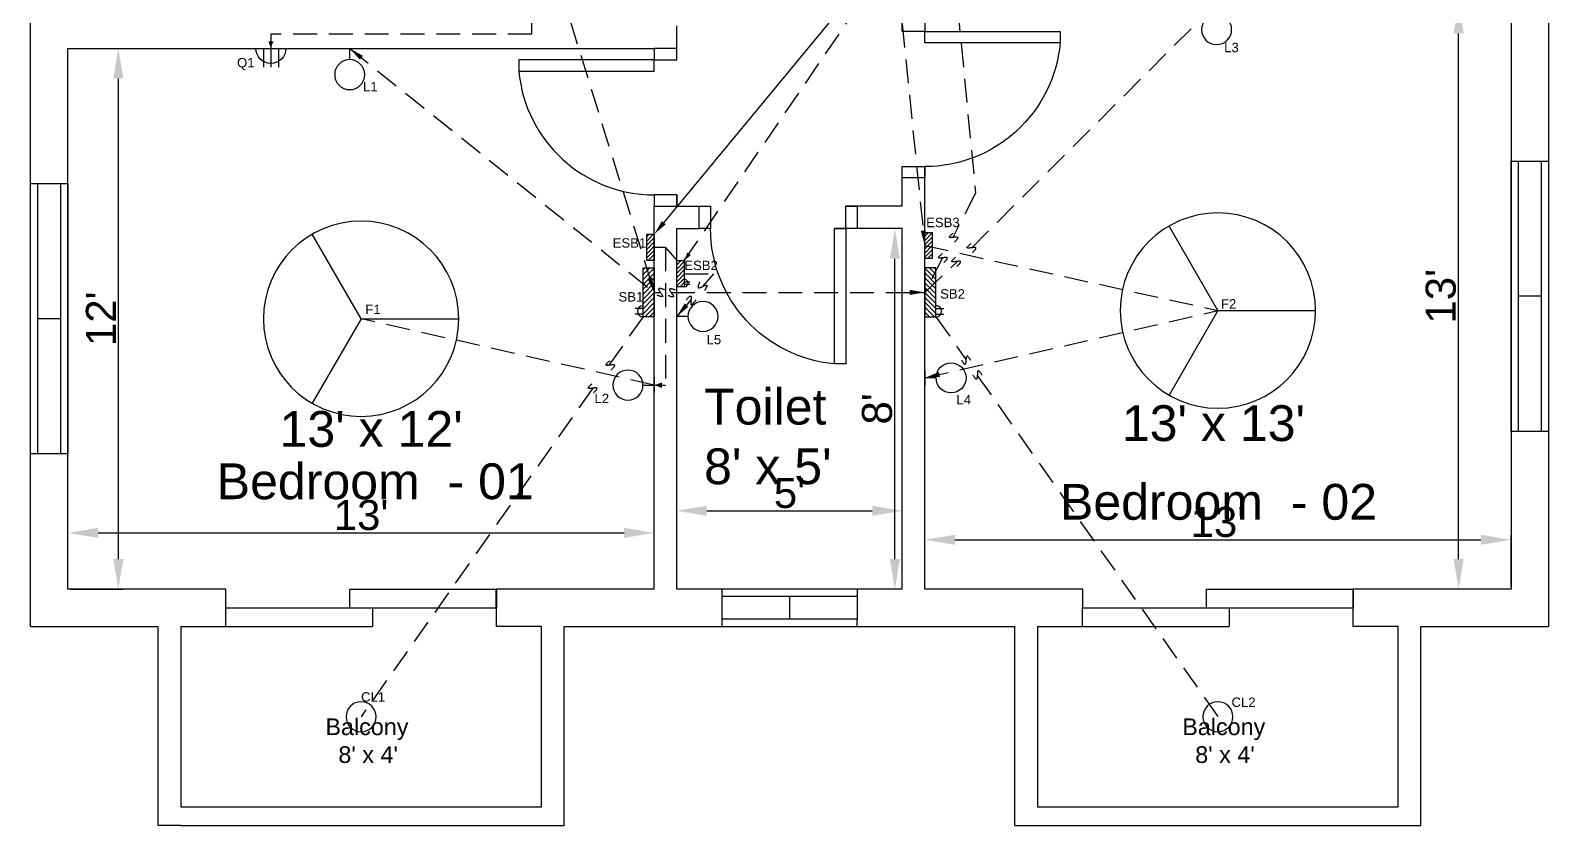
# Model space of a CAD drawing. Header units: inches. Extents: x 61297 to 163996, y 9483 to 32239.
# Drawn here: x 79193.1 to 79597.1, y 13730.1 to 13941.9 of the extents above; entities that cross this region are included whole.
import ezdxf
from ezdxf import colors
from ezdxf.entities.mleader import LeaderData, LeaderLine
from ezdxf.math import Vec2, Vec3

# ---------------------------------------------------------------- set-up
doc = ezdxf.new("R2010")
doc.units = ezdxf.units.IN
doc.linetypes.add('HIDDEN', pattern=[9.525, 6.35, -3.175])
for name, color, linetype in [('door', 80, 'Continuous'), ('Doors', 230, 'Continuous'), ('Emergency Conduitt', 10, 'HIDDEN'), ('Layer1', 7, 'Continuous'), ('Light Fans and Socketst', 170, 'Continuous'), ('Main Conduit', 50, 'HIDDEN'), ('Toiler Window', 30, 'Continuous'), ('Windows', 30, 'Continuous')]:
    doc.layers.add(name, color=color, linetype=linetype)
doc.styles.get("Standard").update_dxf_attribs({"font": 'arial.ttf'})
doc.dimstyles.new('ISO-25', dxfattribs={"dimtxt": 8, "dimasz": 8, "dimexe": 1.25, "dimexo": 0.625, "dimtad": 1, "dimlunit": 4, "dimtxsty": 'Standard', "dimcen": 2.5, "dimadec": 0, "dimazin": 0, "dimtfac": 1, "dimtmove": 0, "dimatfit": 3, "dimfxl": 1, "dimarcsym": 0})

# ---------------------------------------------------------------- blocks, each defined once
blk = doc.blocks.new('Door_Sing')
at = {"layer": 'Doors'}
for points in [[(-3, 6), (-3, 42), (-6, 42), (-6, 6), (-3, 6)], [(-38.98, 0), (-38.98, 6), (-41.98, 6), (-41.98, 0), (-38.98, 0)]]:
    blk.add_lwpolyline(points, dxfattribs=at)
blk.add_lwpolyline([(-3, 0), (0, 0), (0, 6), (-3, 6)], close=True, dxfattribs=at)
blk.add_arc((-2.84, 6), 36.14, 95.0198, 180, dxfattribs=at)
blk = doc.blocks.new('Window_Large')
at = {"layer": 'Windows'}
for p, q in [((72, 10), (0, 10)), ((0, 10), (0, 0)), ((72, 0), (72, 10)), ((72, 8), (0, 8)), ((36, 8), (36, 2)), ((0, 2), (72, 2)), ((0, 0), (72, 0))]:
    blk.add_line(p, q, dxfattribs=at)
blk = doc.blocks.new('*D767')
at = {"color": 0, "lineweight": -2, "transparency": 16777216}
for p, q in [((79203.68, 13937.11), (79217.71, 13937.11)), ((79216.46, 13801.11), (79216.46, 13929.11)), ((79203.68, 13793.11), (79217.71, 13793.11))]:
    blk.add_line(p, q, dxfattribs=at)
at = {"color": 0, "transparency": 16777216}
for points in [[(79215.13, 13929.11), (79217.79, 13929.11), (79216.46, 13937.11)], [(79215.13, 13801.11), (79217.79, 13801.11), (79216.46, 13793.11)]]:
    blk.add_solid(points, dxfattribs=at)
at = {"color": 0, "transparency": 16777216, "insert": (79211.82, 13865.11), "char_height": 8, "attachment_point": 5, "rotation": 90}
blk.add_mtext("12'", dxfattribs=at)
blk = doc.blocks.new('*D770')
at = {"color": 0, "lineweight": -2, "transparency": 16777216}
for p, q in [((79365.05, 13793.74), (79365.05, 13815.22)), ((79373.05, 13813.97), (79417.05, 13813.97)), ((79425.05, 13793.74), (79425.05, 13815.22))]:
    blk.add_line(p, q, dxfattribs=at)
at = {"color": 0, "transparency": 16777216}
for points in [[(79373.05, 13815.3), (79373.05, 13812.64), (79365.05, 13813.97)], [(79417.05, 13815.3), (79417.05, 13812.64), (79425.05, 13813.97)]]:
    blk.add_solid(points, dxfattribs=at)
at = {"color": 0, "transparency": 16777216, "insert": (79395.05, 13818.66), "char_height": 8, "attachment_point": 5}
blk.add_mtext("5'", dxfattribs=at)
blk = doc.blocks.new('Toilet Window')
for p, q in [((82016.8, 16081.38), (82016.8, 16117.38)), ((82016.8, 16117.38), (82026.8, 16117.38)), ((82018.8, 16081.38), (82018.8, 16117.38)), ((82024.8, 16081.38), (82024.8, 16117.38)), ((82026.8, 16081.38), (82026.8, 16117.38)), ((82018.8, 16099.38), (82024.8, 16099.38)), ((82016.8, 16081.38), (82018.8, 16081.38)), ((82018.8, 16081.38), (82024.8, 16081.38)), ((82026.8, 16081.38), (82024.8, 16081.38))]:
    blk.add_line(p, q)
blk = doc.blocks.new('*D771')
at = {"color": 0, "lineweight": -2, "transparency": 16777216}
for p, q in [((79424.43, 13889.11), (79421.84, 13889.11)), ((79423.09, 13801.11), (79423.09, 13881.11)), ((79424.43, 13793.11), (79421.84, 13793.11))]:
    blk.add_line(p, q, dxfattribs=at)
at = {"color": 0, "transparency": 16777216}
for points in [[(79421.76, 13881.11), (79424.42, 13881.11), (79423.09, 13889.11)], [(79421.76, 13801.11), (79424.42, 13801.11), (79423.09, 13793.11)]]:
    blk.add_solid(points, dxfattribs=at)
at = {"color": 0, "transparency": 16777216, "insert": (79418.38, 13841.11), "char_height": 8, "attachment_point": 5, "rotation": 90}
blk.add_mtext("8'", dxfattribs=at)
blk = doc.blocks.new('*D772')
at = {"color": 0, "lineweight": -2, "transparency": 16777216}
for p, q in [((79203.05, 13793.74), (79203.05, 13809.33)), ((79359.05, 13793.74), (79359.05, 13809.33)), ((79211.05, 13808.08), (79351.05, 13808.08))]:
    blk.add_line(p, q, dxfattribs=at)
at = {"color": 0, "transparency": 16777216}
for points in [[(79211.05, 13809.41), (79211.05, 13806.75), (79203.05, 13808.08)], [(79351.05, 13809.41), (79351.05, 13806.75), (79359.05, 13808.08)]]:
    blk.add_solid(points, dxfattribs=at)
at = {"color": 0, "transparency": 16777216, "insert": (79281.05, 13812.79), "char_height": 8, "attachment_point": 5}
blk.add_mtext("13'", dxfattribs=at)
blk = doc.blocks.new('*D773')
at = {"color": 0, "lineweight": -2, "transparency": 16777216}
for p, q in [((79431.05, 13793.74), (79431.05, 13807.5)), ((79439.05, 13806.25), (79579.05, 13806.25)), ((79587.05, 13793.74), (79587.05, 13807.5))]:
    blk.add_line(p, q, dxfattribs=at)
at = {"color": 0, "transparency": 16777216}
for points in [[(79439.05, 13807.58), (79439.05, 13804.91), (79431.05, 13806.25)], [(79579.05, 13807.58), (79579.05, 13804.91), (79587.05, 13806.25)]]:
    blk.add_solid(points, dxfattribs=at)
at = {"color": 0, "transparency": 16777216, "insert": (79509.05, 13810.96), "char_height": 8, "attachment_point": 5}
blk.add_mtext("13'", dxfattribs=at)
blk = doc.blocks.new('*D774')
at = {"color": 0, "lineweight": -2, "transparency": 16777216}
for p, q in [((79586.43, 13949.11), (79571.85, 13949.11)), ((79573.1, 13801.11), (79573.1, 13941.11)), ((79586.43, 13793.11), (79571.85, 13793.11))]:
    blk.add_line(p, q, dxfattribs=at)
at = {"color": 0, "transparency": 16777216}
for points in [[(79571.77, 13941.11), (79574.44, 13941.11), (79573.1, 13949.11)], [(79571.77, 13801.11), (79574.44, 13801.11), (79573.1, 13793.11)]]:
    blk.add_solid(points, dxfattribs=at)
at = {"color": 0, "transparency": 16777216, "insert": (79568.39, 13871.11), "char_height": 8, "attachment_point": 5, "rotation": 90}
blk.add_mtext("13'", dxfattribs=at)
blk = doc.blocks.new('Fan')
at = {"layer": 'Light Fans and Socketst'}
for q in [(-13, 22.52), (-13, -22.52), (26, 0)]:
    blk.add_line((0, 0), q, dxfattribs=at)
blk.add_circle((0, 0), 26, dxfattribs=at)
blk = doc.blocks.new('Light')
at = {"layer": 'Light Fans and Socketst'}
blk.add_line((0, 2), (0, -2), dxfattribs=at)
blk.add_lwpolyline([(2.99, 0), (1.49, 0), (0, 0)], dxfattribs=at)
blk.add_circle((6.99, 0), 4, dxfattribs=at)
blk = doc.blocks.new('ESB')
h = blk.add_hatch()
h.set_pattern_fill('ANSI31', color=256, scale=0.25)
h.set_pattern_definition([(45, (-3149.957, -1763.2019), (-0.561266, 0.561266), [])])
h.paths.add_polyline_path([(3.5, 2), (-3.5, 2), (-3.5, 0), (3.5, 0)])
blk.add_lwpolyline([(3.5, 0), (3.5, 2), (-3.5, 2), (-3.5, 0)], close=True)
blk = doc.blocks.new('Socket')
for p, q in [((-2, 0), (-2, 5)), ((0, 0), (0, 5)), ((2, 0), (2, 5)), ((-4, 0), (4, 0))]:
    blk.add_line(p, q)
blk.add_arc((0, 0), 4, 0, 180)
blk = doc.blocks.new('Light Ceiling')
at = {"layer": 'Light Fans and Socketst'}
blk.add_circle((0, 0), 4, dxfattribs=at)

msp = doc.modelspace()

# ---------------------------------------------------------------- hatches: boundary and pattern name
at = {"layer": 'Layer1'}
h = msp.add_hatch(dxfattribs=at)
h.set_pattern_fill('ANSI31', color=256, scale=0.29)
h.set_pattern_definition([(45, (73421.59915, 11141.7594), (-0.65106857, 0.65106857), [])])
h.paths.add_polyline_path([(79356.071, 13865.625), (79359.051, 13865.625), (79359.051, 13878.653), (79356.071, 13878.653)])
h = msp.add_hatch(dxfattribs=at)
h.set_pattern_fill('ANSI31', color=256, scale=0.29, angle=-90)
h.set_pattern_definition([(315, (77654.9552, 18062.3741), (0.65106857, 0.65106857), [])])
h.paths.add_polyline_path([(79434.031, 13878.653), (79431.051, 13878.653), (79431.051, 13865.625), (79434.031, 13865.625)])

# ---------------------------------------------------------------- linework, layer by layer
for p, q in [((79193.051, 13783.113), (79193.051, 14331.113)), ((79597.051, 14331.113), (79597.051, 13783.113)), ((79587.051, 13949.113), (79587.051, 13793.113)), ((79365.051, 13937.113), (79365.051, 13943.113)), ((79203.051, 13937.113), (79359.051, 13937.113)), ((79203.051, 13793.113), (79203.051, 13937.113)), ((79365.051, 13934.09), (79365.051, 13937.113)), ((79425.051, 13895.113), (79425.051, 13905.625)), ((79431.051, 13793.113), (79431.051, 13905.625)), ((79359.051, 13793.113), (79359.051, 13895.113)), ((79425.051, 13895.113), (79410.027, 13895.113)), ((79425.051, 13889.113), (79407.027, 13889.113)), ((79425.051, 13793.113), (79425.051, 13889.113)), ((79367.051, 13874.947), (79368.551, 13874.947)), ((79367.051, 13874.28), (79368.551, 13874.28)), ((79245.074, 13793.113), (79203.051, 13793.113)), ((79245.051, 13783.113), (79245.074, 13793.113)), ((79359.051, 13793.113), (79317.027, 13793.113)), ((79317.051, 13783.113), (79317.027, 13793.113)), ((79425.051, 13793.113), (79365.051, 13793.113)), ((79473.074, 13793.113), (79431.051, 13793.113)), ((79473.051, 13783.113), (79473.074, 13793.113)), ((79587.051, 13793.113), (79545.027, 13793.113)), ((79545.051, 13783.113), (79545.027, 13793.113)), ((79193.051, 13783.113), (79227.051, 13783.113)), ((79227.051, 13730.113), (79227.051, 13783.113)), ((79233.051, 13783.113), (79233.051, 13735.113)), ((79233.051, 13783.113), (79245.051, 13783.113)), ((79329.051, 13783.113), (79317.051, 13783.113)), ((79329.051, 13735.113), (79329.051, 13783.113)), ((79335.051, 13783.113), (79455.051, 13783.113)), ((79335.051, 13730.113), (79335.051, 13783.113)), ((79455.051, 13730.113), (79455.051, 13783.113)), ((79461.051, 13783.113), (79461.051, 13735.113)), ((79461.051, 13783.113), (79473.051, 13783.113)), ((79557.051, 13783.113), (79545.051, 13783.113)), ((79557.051, 13735.113), (79557.051, 13783.113)), ((79563.051, 13783.113), (79597.051, 13783.113)), ((79563.051, 13730.113), (79563.051, 13783.113)), ((79233.051, 13735.113), (79329.051, 13735.113)), ((79461.051, 13735.113), (79557.051, 13735.113)), ((79233.051, 13730.113), (79227.051, 13730.113)), ((79233.051, 13730.113), (79329.051, 13730.113)), ((79329.051, 13730.113), (79335.051, 13730.113)), ((79455.051, 13730.113), (79563.051, 13730.113))]:
    msp.add_line(p, q)
for points in [[(79365.051, 13898.113), (79365.051, 13895.113), (79368.051, 13895.113), (79371.051, 13895.113)], [(79365.051, 13793.113), (79365.051, 13889.113), (79371.051, 13889.113)]]:
    msp.add_lwpolyline(points)
msp.add_arc((79367.051, 13874.613), 1, 270, 90)
at = {"layer": 'door'}
for p, q in [((79278.051, 13793.113), (79317.051, 13793.113)), ((79278.051, 13788.113), (79278.051, 13793.113)), ((79317.051, 13793.113), (79317.051, 13788.113)), ((79506.051, 13793.113), (79545.051, 13793.113)), ((79506.051, 13788.113), (79506.051, 13793.113)), ((79545.051, 13793.113), (79545.051, 13788.113)), ((79245.051, 13788.113), (79284.051, 13788.113)), ((79245.051, 13783.113), (79245.051, 13788.113)), ((79278.051, 13788.113), (79317.051, 13788.113)), ((79284.051, 13788.113), (79284.051, 13783.113)), ((79473.051, 13788.113), (79512.051, 13788.113)), ((79473.051, 13783.113), (79473.051, 13788.113)), ((79506.051, 13788.113), (79545.051, 13788.113)), ((79512.051, 13788.113), (79512.051, 13783.113)), ((79245.051, 13783.113), (79284.051, 13783.113)), ((79473.051, 13783.113), (79512.051, 13783.113))]:
    msp.add_line(p, q, dxfattribs=at)
at = {"layer": 'Emergency Conduitt'}
for p, q in [((79367.051, 13880.613), (79423.051, 13962.613)), ((79423.051, 13962.613), (79431.051, 13884.625)), ((79362.027, 13884.113), (79359.051, 13884.113)), ((79362.027, 13884.113), (79362.027, 13847.45)), ((79362.027, 13884.113), (79365.051, 13880.613)), ((79431.051, 13884.625), (79509.051, 13867.291)), ((79367.051, 13877.113), (79374.861, 13877.113)), ((79374.861, 13877.113), (79371.906, 13873.682)), ((79368.832, 13870.114), (79365.051, 13865.723)), ((79431.051, 13849.369), (79509.051, 13867.291)), ((79359.051, 13847.45), (79281.051, 13865.113)), ((79359.051, 13847.45), (79362.027, 13847.45))]:
    msp.add_line(p, q, dxfattribs=at)
for points in [[(79443.677, 13882.717), (79444.607, 13884.012), (79442.342, 13884.012), (79443.313, 13885.145)], [(79371.138, 13874.939), (79370.836, 13873.382), (79373.048, 13874.069), (79372.461, 13872.646)], [(79367.519, 13870.051), (79368.809, 13871.122), (79368.809, 13868.896), (79370.183, 13870.135)]]:
    msp.add_spline(points, degree=3, dxfattribs=at)
for points in [[(79429.979, 13888.536), (79431.051, 13884.625), (79431.306, 13888.672)], [(79368.804, 13882.065), (79367.051, 13880.613), (79367.856, 13882.763)], [(79367.156, 13869.189), (79365.051, 13865.723), (79368.166, 13868.319)], [(79434.8, 13850.915), (79431.051, 13849.369), (79435.098, 13849.615)], [(79361.107, 13848.117), (79359.051, 13847.45), (79361.107, 13846.679)]]:
    msp.add_solid(points, dxfattribs=at)
at = {"layer": 'Layer1'}
for p, q in [((79356.071, 13867.875), (79353.955, 13867.875)), ((79356.071, 13866.375), (79353.955, 13866.375)), ((79434.031, 13867.875), (79436.146, 13867.875)), ((79434.031, 13866.375), (79436.146, 13866.375))]:
    msp.add_line(p, q, dxfattribs=at)
for points in [[(79356.071, 13865.625), (79356.071, 13878.653), (79359.051, 13878.653), (79359.051, 13865.625)], [(79434.031, 13865.625), (79434.031, 13878.653), (79431.051, 13878.653), (79431.051, 13865.625)]]:
    msp.add_lwpolyline(points, close=True, dxfattribs=at)
for centre, start, end in [((79356.071, 13867.125), 90, 270), ((79434.031, 13867.125), 270, 90)]:
    msp.add_arc(centre, 1.5, start, end, dxfattribs=at)
at = {"layer": 'Main Conduit'}
for p, q in [((79331.051, 13962.613), (79359.051, 13872.139)), ((79326.478, 13940.916), (79326.478, 13956.498)), ((79439.807, 13947.953), (79444.548, 13898.594)), ((79443.535, 13884.027), (79508.706, 13949.113)), ((79326.478, 13940.916), (79257.051, 13940.916)), ((79257.051, 13940.916), (79257.051, 13937.113)), ((79278.023, 13937.113), (79359.051, 13872.139)), ((79444.548, 13898.594), (79438.508, 13886.755)), ((79435.743, 13881.335), (79431.051, 13872.139)), ((79431.051, 13872.139), (79439.711, 13880.39)), ((79359.051, 13872.139), (79360.694, 13872.139)), ((79363.528, 13872.139), (79431.051, 13872.139)), ((79356.071, 13865.625), (79346.978, 13852.716)), ((79434.031, 13865.625), (79442.008, 13854.299)), ((79445.014, 13850.031), (79509.051, 13759.113)), ((79342.684, 13846.619), (79281.051, 13759.113))]:
    msp.add_line(p, q, dxfattribs=at)
for points in [[(79438.934, 13885.48), (79439.864, 13886.775), (79437.6, 13886.775), (79438.57, 13887.908)], [(79436.088, 13880.051), (79437.018, 13881.345), (79434.753, 13881.345), (79435.724, 13882.478)], [(79439.601, 13879.051), (79440.531, 13880.345), (79438.267, 13880.345), (79439.237, 13881.478)], [(79361.802, 13872.855), (79360.219, 13873.05), (79361.305, 13871.063), (79359.845, 13871.372)], [(79364.698, 13872.768), (79363.115, 13872.963), (79364.201, 13870.976), (79362.741, 13871.285)], [(79347.579, 13851.461), (79348.509, 13852.756), (79346.245, 13852.756), (79347.215, 13853.889)], [(79443.307, 13854.008), (79442.218, 13855.173), (79441.777, 13852.952), (79440.855, 13854.124)], [(79446.337, 13850.059), (79445.248, 13851.223), (79444.807, 13849.002), (79443.885, 13850.175)], [(79342.865, 13845.314), (79343.795, 13846.609), (79341.531, 13846.609), (79342.501, 13847.742)]]:
    msp.add_spline(points, degree=3, dxfattribs=at)
for points in [[(79256.384, 13939.018), (79257.051, 13937.113), (79257.717, 13939.011)], [(79281.561, 13935.131), (79278.023, 13937.113), (79280.727, 13934.091)], [(79357.231, 13875.763), (79359.051, 13872.139), (79358.505, 13876.157)], [(79427.051, 13871.472), (79431.051, 13872.139), (79427.051, 13872.806)]]:
    msp.add_solid(points, dxfattribs=at)

# ---------------------------------------------------------------- block references
at = {"xscale": -1}
for name, p, rotation in [('Door_Sing', (79425.051, 13944.602), 270), ('Socket', (79257.051, 13937.113), 180), ('Window_Large', (79587.051, 13835.113), 270), ('Window_Large', (79193.051, 13829.113), 270), ('Door_Sing', (79413.027, 13895.113), 180), ('ESB', (79359.051, 13884.113), 90), ('ESB', (79431.051, 13884.625), 270), ('ESB', (79365.051, 13877.113), 270)]:
    msp.add_blockref(name, p, dxfattribs=dict(at, rotation=rotation))
at = {"rotation": 90.00000000000001}
msp.add_blockref('Door_Sing', (79365.051, 13937.09), dxfattribs=at)
at = {"layer": 'Layer1', "xscale": -1}
for name, p, rotation in [('Light', (79508.706, 13949.113), 90.0000000000005), ('Light', (79278.023, 13937.113), 90.0000000000005), ('Fan', (79281.051, 13865.113), 180), ('Fan', (79509.051, 13867.291), 180), ('Light', (79365.051, 13865.723), 180)]:
    msp.add_blockref(name, p, dxfattribs=dict(at, rotation=rotation))
at = {"layer": 'Layer1'}
msp.add_blockref('Light', (79431.051, 13849.369), dxfattribs=at)
at = {"layer": 'Layer1', "xscale": -1}
msp.add_blockref('Light', (79359.051, 13847.45), dxfattribs=at)
at = {"layer": 'Main Conduit', "xscale": -1, "rotation": 180}
for p in [(79281.051, 13759.113), (79509.051, 13759.113)]:
    msp.add_blockref('Light Ceiling', p, dxfattribs=at)
at = {"layer": 'Toiler Window', "xscale": -1, "rotation": 90}
msp.add_blockref('Toilet Window', (95494.429, 95809.909), dxfattribs=at)

# ---------------------------------------------------------------- texts
at = {"attachment_point": 7}
for s, width, gutter_width, heights, insert, char_height in [('L3', 6.93541, 12.5, [0], (79510.706, 13936.07), 2.5), ('Q1', 6.93541, 12.5, [0], (79248.036, 13931.383), 2.5), ('L1', 6.93541, 12.5, [0], (79281.561, 13925.667), 2.5), ('ESB3', 6.93541, 12.5, [0], (79431.407, 13889.465), 2.5), ('ESB1', 6.93541, 12.5, [0], (79348.001, 13884.013), 2.5), ('ESB2', 6.93541, 12.5, [0], (79367.051, 13878.028), 2.5), ('SB1', 6.93541, 12.5, [0], (79349.558, 13869.661), 2.5), ('SB2', 6.93541, 12.5, [0], (79435.124, 13870.454), 2.5), ('F2', 6.93541, 12.5, [0], (79509.843, 13867.826), 2.5), ('F1', 6.93541, 12.5, [0], (79282.178, 13866.349), 2.5), ('L5', 6.93541, 12.5, [0], (79372.993, 13858.294), 2.5), ('L2', 6.93541, 12.5, [0], (79343.171, 13842.633), 2.5), ("Toilet\\P8' x 5'", 248.33103, 47.66, [30.118], (79372.319, 13820.92), 9.532), ('L4', 6.93541, 12.5, [0], (79439.46, 13842.284), 2.5), ("13' x 13'", 248.33103, 47.66, [30.118], (79483.482, 13832.412), 9.532), ("13' x 12'", 248.33103, 47.66, [30.118], (79259.358, 13830.87), 9.532), ('Bedroom  - 01', 248.33103, 47.66, [30.118], (79242.636, 13816.927), 9.53198), ('Bedroom  - 02', 248.33103, 47.66, [30.118], (79467.018, 13811.456), 9.53198), ('CL1', 6.93541, 12.5, [0], (79281.051, 13763.113), 2.5), ('CL2', 6.93541, 12.5, [0], (79512.67, 13761.695), 2.5), ("Balcony\\P  8' x 4'", 115.87872, 22.24, [14.054], (79271.56, 13746.748), 4.4479), ("Balcony\\P  8' x 4'", 115.87872, 22.24, [14.054], (79499.56, 13746.748), 4.4479)]:
    msp.add_mtext_dynamic_manual_height_columns(s, width=width, gutter_width=gutter_width, heights=heights, dxfattribs=dict(at, insert=insert, char_height=char_height))

# ---------------------------------------------------------------- dimensions: what is measured, and where the dimension line sits
for base, p1, p2, picture, middle in [((79573.104, 13949.113), (79587.051, 13793.113), (79587.051, 13949.113), '*D774', (79568.392, 13871.113)), ((79216.459, 13937.113), (79203.051, 13793.113), (79203.051, 13937.113), '*D767', (79211.818, 13865.113)), ((79423.091, 13889.113), (79425.051, 13793.113), (79425.051, 13889.113), '*D771', (79418.381, 13841.113))]:
    dim = msp.add_linear_dim(base=base, p1=p1, p2=p2, angle=270, dimstyle='ISO-25')
    dim.commit()
    dim.dimension.update_dxf_attribs({"geometry": picture, "text_midpoint": middle})
for base, p1, p2, picture, middle in [((79425.051, 13813.97), (79365.051, 13793.113), (79425.051, 13793.113), '*D770', (79395.051, 13818.663)), ((79359.051, 13808.081), (79203.051, 13793.113), (79359.051, 13793.113), '*D772', (79281.051, 13812.793)), ((79587.051, 13806.246), (79431.051, 13793.113), (79587.051, 13793.113), '*D773', (79509.051, 13810.959))]:
    dim = msp.add_linear_dim(base=base, p1=p1, p2=p2, dimstyle='ISO-25')
    dim.commit()
    dim.dimension.update_dxf_attribs({"geometry": picture, "text_midpoint": middle})

# ---------------------------------------------------------------- leaders
at = {"layer": 'Emergency Conduitt'}
ml = msp.add_multileader_mtext('Standard', dxfattribs=at)
ml.set_content('', color=256)
ml.set_leader_properties()
ml.build(insert=Vec2(0, 0))
ctx = ml.context
ctx.base_point, ctx.plane_origin = Vec3(79429.051, 13962.613), Vec3(79359.051, 13887.613)
notes = []
notes.append((ctx, [(0, (1, 1, 0), (79421.051, 13962.613), (1, 0), 8, [(0, [(79359.051, 13887.613)], 0, [])])]))
ctx.mtext.insert, ctx.mtext.flow_direction = Vec3(79431.051, 13964.613), 5
for ctx, leaders in notes:
    for number, flags, end, landing, length, lines in leaders:
        leader = LeaderData()
        leader.index, (leader.has_last_leader_line, leader.has_dogleg_vector, leader.attachment_direction) = number, flags
        leader.last_leader_point, leader.dogleg_vector, leader.dogleg_length = Vec3(end), Vec3(landing), length
        for number, points, colour, breaks in lines:
            line = LeaderLine()
            line.index, line.vertices, line.color, line.breaks = number, Vec3.list(points), colors.encode_raw_color(colour), breaks
            leader.lines.append(line)
        ctx.leaders.append(leader)

doc.saveas('drawing.dxf')
